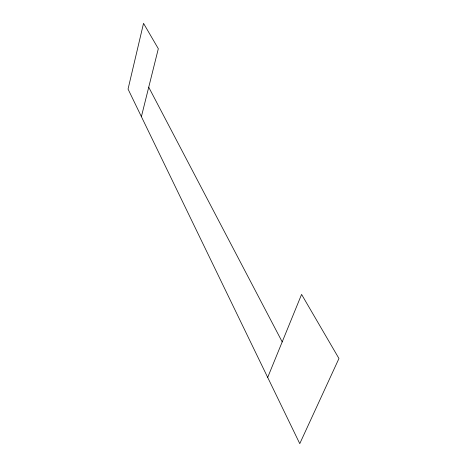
<?xml version="1.0" encoding="UTF-8"?>
<svg xmlns="http://www.w3.org/2000/svg" width="467" height="467" viewBox="0 0 467 467"><rect width="100%" height="100%" fill="white"/><g stroke="black" fill="none" stroke-linecap="round" stroke-linejoin="round"><path stroke-width="0.7" d="M141.396 116.645L158.319 48.714L143.532 23.35L128.046 89.086L299.767 443.65L338.954 358.51L301.583 294.414L267.696 377.424M148.728 87.212L282.202 341.891"/></g></svg>
